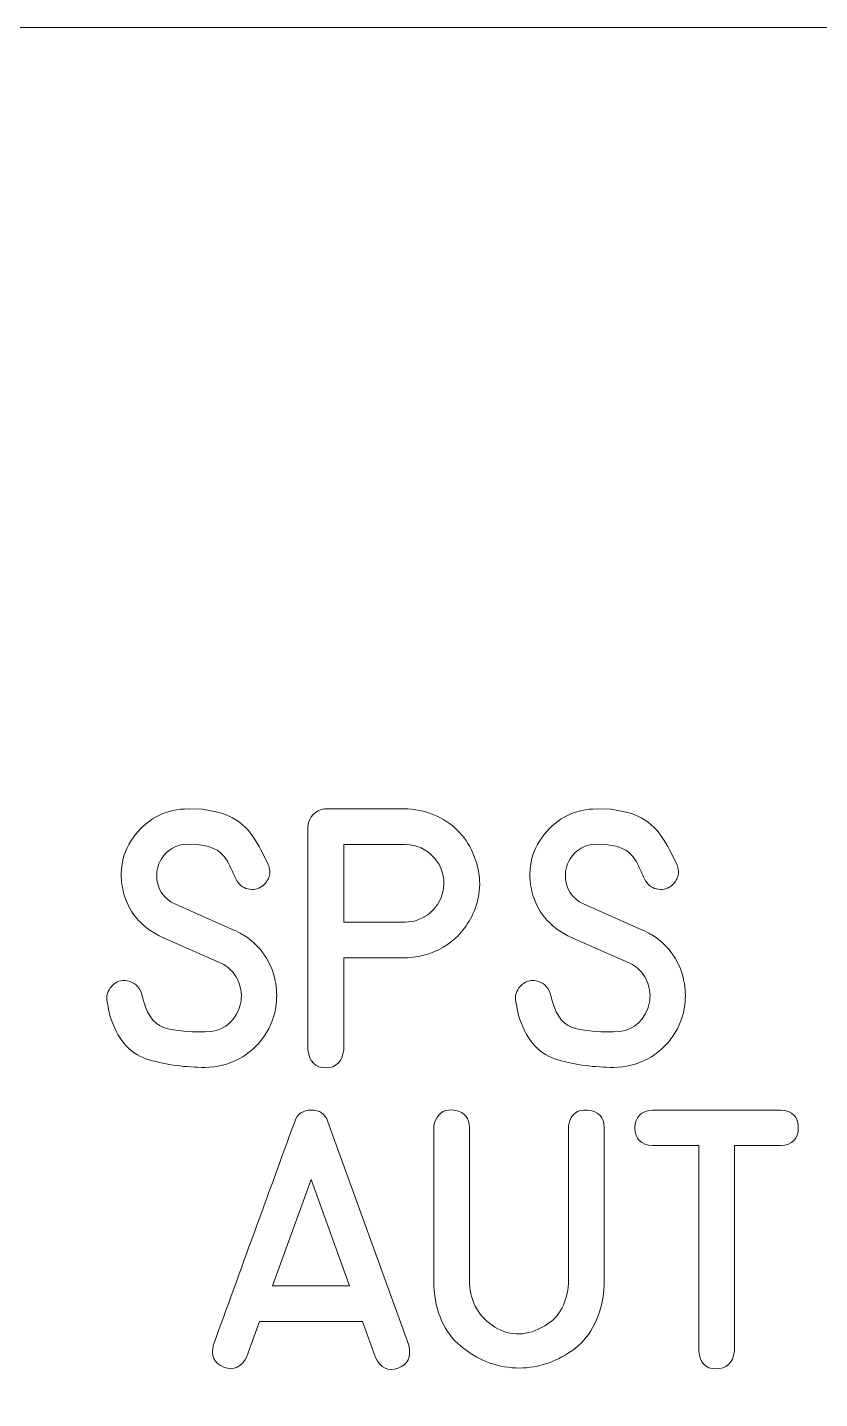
# Model space of a CAD drawing. Header units: millimetres. Extents: x -72 to 72, y -123 to 123.
# Drawn here: x -12.74 to -3.01, y 106.21 to 123.03 of the extents above; entities that cross this region are included whole.
import ezdxf

# ---------------------------------------------------------------- set-up
doc = ezdxf.new("R2010")
doc.units = ezdxf.units.MM
doc.header["$MEASUREMENT"] = 0
doc.layers.add('Layer 1', color=7, linetype='Continuous')

msp = doc.modelspace()

# ---------------------------------------------------------------- linework, layer by layer
at = {"layer": 'Layer 1', "lineweight": 9}
msp.add_open_spline([(70.725, 123.025), (70.725, 123.025), (-70.725, 123.025), (-70.725, 123.025), (-70.725, 123.025), (-71.1231, 123.0247), (-71.5047, 122.8663), (-71.786, 122.5847), (-71.786, 122.5847), (-72.0673, 122.303), (-72.2252, 121.923), (-72.225, 121.525), (-72.225, 121.525), (-72.225, 121.525), (-72.225, 117.0375), (-72.225, 117.0375), (-72.225, 117.0375), (-72.2247, 116.6394), (-72.0664, 116.2577), (-71.7847, 115.9764), (-71.7847, 115.9764), (-71.503, 115.6951), (-71.1231, 115.5372), (-70.725, 115.5375), (-70.725, 115.5375), (-70.725, 115.5375), (-68.2625, 115.5375), (-68.2625, 115.5375), (-68.2625, 115.5375), (-66.1189, 115.5375), (-64.1381, 114.3939), (-63.0663, 112.5375), (-63.0663, 112.5375), (-61.9945, 110.6811), (-61.9945, 108.3939), (-63.0663, 106.5375), (-63.0663, 106.5375), (-64.1381, 104.6811), (-66.1189, 103.5375), (-68.2625, 103.5375), (-68.2625, 103.5375), (-68.2625, 103.5375), (-70.725, 103.5375), (-70.725, 103.5375), (-70.725, 103.5375), (-71.1231, 103.5372), (-71.5047, 103.3788), (-71.786, 103.0972), (-71.786, 103.0972), (-72.0673, 102.8155), (-72.2252, 102.4355), (-72.225, 102.0375), (-72.225, 102.0375), (-72.225, 102.0375), (-72.225, 50.3625), (-72.225, 50.3625), (-72.225, 50.3625), (-72.2247, 49.9644), (-72.0664, 49.5827), (-71.7847, 49.3014), (-71.7847, 49.3014), (-71.503, 49.0201), (-71.1231, 48.8622), (-70.725, 48.8625), (-70.725, 48.8625), (-70.725, 48.8625), (-68.2625, 48.8625), (-68.2625, 48.8625), (-68.2625, 48.8625), (-66.1189, 48.8625), (-64.1381, 47.7189), (-63.0663, 45.8625), (-63.0663, 45.8625), (-61.9945, 44.0061), (-61.9945, 41.7189), (-63.0663, 39.8625), (-63.0663, 39.8625), (-64.1381, 38.0061), (-66.1189, 36.8625), (-68.2625, 36.8625), (-68.2625, 36.8625), (-68.2625, 36.8625), (-70.725, 36.8625), (-70.725, 36.8625), (-70.725, 36.8625), (-71.1231, 36.8622), (-71.5047, 36.7038), (-71.786, 36.4222), (-71.786, 36.4222), (-72.0673, 36.1405), (-72.2252, 35.7605), (-72.225, 35.3625), (-72.225, 35.3625), (-72.225, 35.3625), (-72.225, -35.3625), (-72.225, -35.3625), (-72.225, -35.3625), (-72.2247, -35.7606), (-72.0664, -36.1423), (-71.7847, -36.4236), (-71.7847, -36.4236), (-71.503, -36.7049), (-71.1231, -36.8628), (-70.725, -36.8625), (-70.725, -36.8625), (-70.725, -36.8625), (-68.2625, -36.8625), (-68.2625, -36.8625), (-68.2625, -36.8625), (-66.1189, -36.8625), (-64.1381, -38.0061), (-63.0663, -39.8625), (-63.0663, -39.8625), (-61.9945, -41.7189), (-61.9945, -44.0061), (-63.0663, -45.8625), (-63.0663, -45.8625), (-64.1381, -47.7189), (-66.1189, -48.8625), (-68.2625, -48.8625), (-68.2625, -48.8625), (-68.2625, -48.8625), (-70.725, -48.8625), (-70.725, -48.8625), (-70.725, -48.8625), (-71.1231, -48.8628), (-71.5047, -49.0212), (-71.786, -49.3028), (-71.786, -49.3028), (-72.0673, -49.5845), (-72.2252, -49.9645), (-72.225, -50.3625), (-72.225, -50.3625), (-72.225, -50.3625), (-72.225, -102.0375), (-72.225, -102.0375), (-72.225, -102.0375), (-72.2247, -102.4356), (-72.0664, -102.8173), (-71.7847, -103.0986), (-71.7847, -103.0986), (-71.503, -103.3799), (-71.1231, -103.5378), (-70.725, -103.5375), (-70.725, -103.5375), (-70.725, -103.5375), (-68.2625, -103.5375), (-68.2625, -103.5375), (-68.2625, -103.5375), (-66.1189, -103.5375), (-64.1381, -104.6811), (-63.0663, -106.5375), (-63.0663, -106.5375), (-61.9945, -108.3939), (-61.9945, -110.6811), (-63.0663, -112.5375), (-63.0663, -112.5375), (-64.1381, -114.3939), (-66.1189, -115.5375), (-68.2625, -115.5375), (-68.2625, -115.5375), (-68.2625, -115.5375), (-70.725, -115.5375), (-70.725, -115.5375), (-70.725, -115.5375), (-71.1231, -115.5378), (-71.5047, -115.6962), (-71.786, -115.9778), (-71.786, -115.9778), (-72.0673, -116.2595), (-72.2252, -116.6395), (-72.225, -117.0375), (-72.225, -117.0375), (-72.225, -117.0375), (-72.225, -121.525), (-72.225, -121.525), (-72.225, -121.525), (-72.2247, -121.9231), (-72.0664, -122.3048), (-71.7847, -122.5861), (-71.7847, -122.5861), (-71.503, -122.8674), (-71.1231, -123.0253), (-70.725, -123.025), (-70.725, -123.025), (-70.725, -123.025), (70.725, -123.025), (70.725, -123.025), (70.725, -123.025), (71.1231, -123.0248), (71.5048, -122.8664), (71.7861, -122.5847), (71.7861, -122.5847), (72.0674, -122.3031), (72.2253, -121.9231), (72.225, -121.525), (72.225, -121.525), (72.225, -121.525), (72.225, -117.0375), (72.225, -117.0375), (72.225, -117.0375), (72.2248, -116.6395), (72.0664, -116.2578), (71.7847, -115.9765), (71.7847, -115.9765), (71.5031, -115.6952), (71.1231, -115.5373), (70.725, -115.5375), (70.725, -115.5375), (70.725, -115.5375), (68.2625, -115.5375), (68.2625, -115.5375), (68.2625, -115.5375), (66.1189, -115.5375), (64.1382, -114.3939), (63.0664, -112.5375), (63.0664, -112.5375), (61.9946, -110.6811), (61.9946, -108.3939), (63.0664, -106.5375), (63.0664, -106.5375), (64.1382, -104.6811), (66.1189, -103.5375), (68.2625, -103.5375), (68.2625, -103.5375), (68.2625, -103.5375), (70.725, -103.5375), (70.725, -103.5375), (70.725, -103.5375), (71.1231, -103.5373), (71.5048, -103.3789), (71.7861, -103.0972), (71.7861, -103.0972), (72.0674, -102.8156), (72.2253, -102.4356), (72.225, -102.0375), (72.225, -102.0375), (72.225, -102.0375), (72.225, -50.3625), (72.225, -50.3625), (72.225, -50.3625), (72.2248, -49.9645), (72.0664, -49.5828), (71.7847, -49.3015), (71.7847, -49.3015), (71.5031, -49.0202), (71.1231, -48.8623), (70.725, -48.8625), (70.725, -48.8625), (70.725, -48.8625), (68.2625, -48.8625), (68.2625, -48.8625), (68.2625, -48.8625), (66.1189, -48.8625), (64.1382, -47.7189), (63.0664, -45.8625), (63.0664, -45.8625), (61.9946, -44.0061), (61.9946, -41.7189), (63.0664, -39.8625), (63.0664, -39.8625), (64.1382, -38.0061), (66.1189, -36.8625), (68.2625, -36.8625), (68.2625, -36.8625), (68.2625, -36.8625), (70.725, -36.8625), (70.725, -36.8625), (70.725, -36.8625), (71.1231, -36.8623), (71.5048, -36.7039), (71.7861, -36.4222), (71.7861, -36.4222), (72.0674, -36.1406), (72.2253, -35.7606), (72.225, -35.3625), (72.225, -35.3625), (72.225, -35.3625), (72.225, 35.3625), (72.225, 35.3625), (72.225, 35.3625), (72.2248, 35.7605), (72.0664, 36.1422), (71.7847, 36.4235), (71.7847, 36.4235), (71.5031, 36.7048), (71.1231, 36.8627), (70.725, 36.8625), (70.725, 36.8625), (70.725, 36.8625), (68.2625, 36.8625), (68.2625, 36.8625), (68.2625, 36.8625), (66.1189, 36.8625), (64.1382, 38.0061), (63.0664, 39.8625), (63.0664, 39.8625), (61.9946, 41.7189), (61.9946, 44.0061), (63.0664, 45.8625), (63.0664, 45.8625), (64.1382, 47.7189), (66.1189, 48.8625), (68.2625, 48.8625), (68.2625, 48.8625), (68.2625, 48.8625), (70.725, 48.8625), (70.725, 48.8625), (70.725, 48.8625), (71.1231, 48.8627), (71.5048, 49.0211), (71.7861, 49.3028), (71.7861, 49.3028), (72.0674, 49.5844), (72.2253, 49.9644), (72.225, 50.3625), (72.225, 50.3625), (72.225, 50.3625), (72.225, 102.0375), (72.225, 102.0375), (72.225, 102.0375), (72.2248, 102.4355), (72.0664, 102.8172), (71.7847, 103.0985), (71.7847, 103.0985), (71.5031, 103.3798), (71.1231, 103.5377), (70.725, 103.5375), (70.725, 103.5375), (70.725, 103.5375), (68.2625, 103.5375), (68.2625, 103.5375), (68.2625, 103.5375), (66.1189, 103.5375), (64.1382, 104.6811), (63.0664, 106.5375), (63.0664, 106.5375), (61.9946, 108.3939), (61.9946, 110.6811), (63.0664, 112.5375), (63.0664, 112.5375), (64.1382, 114.3939), (66.1189, 115.5375), (68.2625, 115.5375), (68.2625, 115.5375), (68.2625, 115.5375), (70.725, 115.5375), (70.725, 115.5375), (70.725, 115.5375), (71.1231, 115.5377), (71.5048, 115.6961), (71.7861, 115.9778), (71.7861, 115.9778), (72.0674, 116.2594), (72.2253, 116.6394), (72.225, 117.0375), (72.225, 117.0375), (72.225, 117.0375), (72.225, 121.525), (72.225, 121.525), (72.225, 121.525), (72.2248, 121.923), (72.0664, 122.3047), (71.7847, 122.586), (71.7847, 122.586), (71.5031, 122.8673), (71.1231, 123.0252), (70.725, 123.025)], degree=3, knots=[0, 0, 0, 0, 0.0107527, 0.0107527, 0.0107527, 0.0107527, 0.0215054, 0.0215054, 0.0215054, 0.0215054, 0.0322581, 0.0322581, 0.0322581, 0.0322581, 0.0430108, 0.0430108, 0.0430108, 0.0430108, 0.0537634, 0.0537634, 0.0537634, 0.0537634, 0.0645161, 0.0645161, 0.0645161, 0.0645161, 0.0752688, 0.0752688, 0.0752688, 0.0752688, 0.0860215, 0.0860215, 0.0860215, 0.0860215, 0.0967742, 0.0967742, 0.0967742, 0.0967742, 0.1075269, 0.1075269, 0.1075269, 0.1075269, 0.1182796, 0.1182796, 0.1182796, 0.1182796, 0.1290323, 0.1290323, 0.1290323, 0.1290323, 0.1397849, 0.1397849, 0.1397849, 0.1397849, 0.1505376, 0.1505376, 0.1505376, 0.1505376, 0.1612903, 0.1612903, 0.1612903, 0.1612903, 0.172043, 0.172043, 0.172043, 0.172043, 0.1827957, 0.1827957, 0.1827957, 0.1827957, 0.1935484, 0.1935484, 0.1935484, 0.1935484, 0.2043011, 0.2043011, 0.2043011, 0.2043011, 0.2150538, 0.2150538, 0.2150538, 0.2150538, 0.2258065, 0.2258065, 0.2258065, 0.2258065, 0.2365591, 0.2365591, 0.2365591, 0.2365591, 0.2473118, 0.2473118, 0.2473118, 0.2473118, 0.2580645, 0.2580645, 0.2580645, 0.2580645, 0.2688172, 0.2688172, 0.2688172, 0.2688172, 0.2795699, 0.2795699, 0.2795699, 0.2795699, 0.2903226, 0.2903226, 0.2903226, 0.2903226, 0.3010753, 0.3010753, 0.3010753, 0.3010753, 0.311828, 0.311828, 0.311828, 0.311828, 0.3225806, 0.3225806, 0.3225806, 0.3225806, 0.3333333, 0.3333333, 0.3333333, 0.3333333, 0.344086, 0.344086, 0.344086, 0.344086, 0.3548387, 0.3548387, 0.3548387, 0.3548387, 0.3655914, 0.3655914, 0.3655914, 0.3655914, 0.3763441, 0.3763441, 0.3763441, 0.3763441, 0.3870968, 0.3870968, 0.3870968, 0.3870968, 0.3978495, 0.3978495, 0.3978495, 0.3978495, 0.4086022, 0.4086022, 0.4086022, 0.4086022, 0.4193548, 0.4193548, 0.4193548, 0.4193548, 0.4301075, 0.4301075, 0.4301075, 0.4301075, 0.4408602, 0.4408602, 0.4408602, 0.4408602, 0.4516129, 0.4516129, 0.4516129, 0.4516129, 0.4623656, 0.4623656, 0.4623656, 0.4623656, 0.4731183, 0.4731183, 0.4731183, 0.4731183, 0.483871, 0.483871, 0.483871, 0.483871, 0.4946237, 0.4946237, 0.4946237, 0.4946237, 0.5053763, 0.5053763, 0.5053763, 0.5053763, 0.516129, 0.516129, 0.516129, 0.516129, 0.5268817, 0.5268817, 0.5268817, 0.5268817, 0.5376344, 0.5376344, 0.5376344, 0.5376344, 0.5483871, 0.5483871, 0.5483871, 0.5483871, 0.5591398, 0.5591398, 0.5591398, 0.5591398, 0.5698925, 0.5698925, 0.5698925, 0.5698925, 0.5806452, 0.5806452, 0.5806452, 0.5806452, 0.5913978, 0.5913978, 0.5913978, 0.5913978, 0.6021505, 0.6021505, 0.6021505, 0.6021505, 0.6129032, 0.6129032, 0.6129032, 0.6129032, 0.6236559, 0.6236559, 0.6236559, 0.6236559, 0.6344086, 0.6344086, 0.6344086, 0.6344086, 0.6451613, 0.6451613, 0.6451613, 0.6451613, 0.655914, 0.655914, 0.655914, 0.655914, 0.6666667, 0.6666667, 0.6666667, 0.6666667, 0.6774194, 0.6774194, 0.6774194, 0.6774194, 0.688172, 0.688172, 0.688172, 0.688172, 0.6989247, 0.6989247, 0.6989247, 0.6989247, 0.7096774, 0.7096774, 0.7096774, 0.7096774, 0.7204301, 0.7204301, 0.7204301, 0.7204301, 0.7311828, 0.7311828, 0.7311828, 0.7311828, 0.7419355, 0.7419355, 0.7419355, 0.7419355, 0.7526882, 0.7526882, 0.7526882, 0.7526882, 0.7634409, 0.7634409, 0.7634409, 0.7634409, 0.7741935, 0.7741935, 0.7741935, 0.7741935, 0.7849462, 0.7849462, 0.7849462, 0.7849462, 0.7956989, 0.7956989, 0.7956989, 0.7956989, 0.8064516, 0.8064516, 0.8064516, 0.8064516, 0.8172043, 0.8172043, 0.8172043, 0.8172043, 0.827957, 0.827957, 0.827957, 0.827957, 0.8387097, 0.8387097, 0.8387097, 0.8387097, 0.8494624, 0.8494624, 0.8494624, 0.8494624, 0.8602151, 0.8602151, 0.8602151, 0.8602151, 0.8709677, 0.8709677, 0.8709677, 0.8709677, 0.8817204, 0.8817204, 0.8817204, 0.8817204, 0.8924731, 0.8924731, 0.8924731, 0.8924731, 0.9032258, 0.9032258, 0.9032258, 0.9032258, 0.9139785, 0.9139785, 0.9139785, 0.9139785, 0.9247312, 0.9247312, 0.9247312, 0.9247312, 0.9354839, 0.9354839, 0.9354839, 0.9354839, 0.9462366, 0.9462366, 0.9462366, 0.9462366, 0.9569892, 0.9569892, 0.9569892, 0.9569892, 0.9677419, 0.9677419, 0.9677419, 0.9677419, 0.9784946, 0.9784946, 0.9784946, 0.9784946, 1, 1, 1, 1], dxfattribs=at)
at = {"layer": 'Layer 1', "color": 240, "lineweight": 9}
for points, knots in [([(-10.2018, 111.9545), (-10.2018, 111.9545), (-10.177, 111.9439), (-10.177, 111.9439), (-10.177, 111.9439), (-10.177, 111.9439), (-10.1489, 111.9302), (-10.1489, 111.9302), (-10.1489, 111.9302), (-10.1489, 111.9302), (-10.1241, 111.9159), (-10.1241, 111.9159), (-10.1241, 111.9159), (-10.1172, 111.9106), (-10.1087, 111.9058), (-10.1002, 111.9011), (-10.1002, 111.9011), (-10.0912, 111.8969), (-10.0828, 111.8916), (-10.0743, 111.8868), (-10.0743, 111.8868), (-9.8701, 111.7524), (-9.7431, 111.5661), (-9.6949, 111.3285), (-9.6949, 111.3285), (-9.6764, 111.2354), (-9.6721, 111.1396), (-9.6822, 111.0417), (-9.6822, 111.0417), (-9.6991, 110.901), (-9.7483, 110.7713), (-9.8304, 110.6517), (-9.8304, 110.6517), (-9.9124, 110.5321), (-10.0156, 110.4401), (-10.1394, 110.375), (-10.1394, 110.375), (-10.2728, 110.3046), (-10.4109, 110.2697), (-10.5537, 110.2697), (-10.5537, 110.2697), (-10.7935, 110.2697), (-11.0221, 110.3004), (-11.2406, 110.3617), (-11.2406, 110.3617), (-11.4586, 110.4231), (-11.6142, 110.5877), (-11.7068, 110.8555), (-11.7068, 110.8555), (-11.7195, 110.8898), (-11.7285, 110.9248), (-11.7348, 110.9608), (-11.7348, 110.9608), (-11.7412, 110.9973), (-11.7486, 111.0333), (-11.7565, 111.0698), (-11.7565, 111.0698), (-11.7719, 111.1438), (-11.7539, 111.2095), (-11.7015, 111.2666), (-11.7015, 111.2666), (-11.6496, 111.3232), (-11.5846, 111.3449), (-11.5073, 111.3317), (-11.5073, 111.3317), (-11.4253, 111.3148), (-11.3687, 111.2645), (-11.3364, 111.1798), (-11.3364, 111.1798), (-11.3364, 111.1798), (-11.3316, 111.1655), (-11.3316, 111.1655), (-11.3316, 111.1655), (-11.2824, 110.9412), (-11.1956, 110.8073), (-11.0723, 110.7639), (-11.0723, 110.7639), (-10.9485, 110.7205), (-10.777, 110.7009), (-10.5569, 110.7052), (-10.5569, 110.7052), (-10.3542, 110.7052), (-10.2151, 110.8004), (-10.1394, 110.9904), (-10.1394, 110.9904), (-10.1066, 111.0751), (-10.1013, 111.1634), (-10.1241, 111.255), (-10.1241, 111.255), (-10.1468, 111.346), (-10.1918, 111.4227), (-10.259, 111.4836), (-10.259, 111.4836), (-10.2892, 111.5095), (-10.3283, 111.5333), (-10.377, 111.5561), (-10.377, 111.5561), (-10.377, 111.5561), (-11.0945, 111.8709), (-11.0945, 111.8709), (-11.0945, 111.8709), (-11.0945, 111.8709), (-11.1178, 111.8836), (-11.1178, 111.8836), (-11.1178, 111.8836), (-11.3528, 112.0074), (-11.4983, 112.1837), (-11.5549, 112.4123), (-11.5549, 112.4123), (-11.6242, 112.6768), (-11.5761, 112.9139), (-11.4099, 113.1245), (-11.4099, 113.1245), (-11.2443, 113.3346), (-11.0263, 113.4399), (-10.7569, 113.4399), (-10.7569, 113.4399), (-10.7569, 113.4399), (-10.586, 113.4351), (-10.586, 113.4351), (-10.586, 113.4351), (-10.5305, 113.4251), (-10.4765, 113.415), (-10.4252, 113.405), (-10.4252, 113.405), (-10.3733, 113.3955), (-10.3209, 113.3785), (-10.2685, 113.3547), (-10.2685, 113.3547), (-10.1383, 113.2939), (-10.0383, 113.2097), (-9.969, 113.1034), (-9.969, 113.1034), (-9.8997, 112.997), (-9.8372, 112.8816), (-9.7817, 112.7578), (-9.7817, 112.7578), (-9.7764, 112.7462), (-9.7716, 112.7329), (-9.7674, 112.7176), (-9.7674, 112.7176), (-9.7563, 112.6668), (-9.7616, 112.6208), (-9.7833, 112.5795), (-9.7833, 112.5795), (-9.7954, 112.5535), (-9.8087, 112.534), (-9.8219, 112.5207), (-9.8219, 112.5207), (-9.8351, 112.507), (-9.8462, 112.498), (-9.8542, 112.4927), (-9.8542, 112.4927), (-9.9082, 112.4546), (-9.9669, 112.443), (-10.0309, 112.4588), (-10.0309, 112.4588), (-10.0955, 112.4731), (-10.1442, 112.5144), (-10.1786, 112.5827), (-10.1786, 112.5827), (-10.2055, 112.6424), (-10.2341, 112.7038), (-10.2643, 112.7663), (-10.2643, 112.7663), (-10.295, 112.8287), (-10.3378, 112.8806), (-10.3923, 112.9224), (-10.3923, 112.9224), (-10.4151, 112.9388), (-10.4373, 112.951), (-10.4585, 112.9584), (-10.4585, 112.9584), (-10.4797, 112.9663), (-10.5029, 112.9748), (-10.5289, 112.9843), (-10.5289, 112.9843), (-10.5289, 112.9843), (-10.6294, 113.0012), (-10.6294, 113.0012), (-10.6294, 113.0012), (-10.6294, 113.0012), (-10.7723, 113.006), (-10.7723, 113.006), (-10.7723, 113.006), (-10.9109, 113.0039), (-11.0168, 112.9441), (-11.0898, 112.8261), (-11.0898, 112.8261), (-11.1395, 112.7504), (-11.158, 112.6663), (-11.1459, 112.5731), (-11.1459, 112.5731), (-11.1316, 112.4588), (-11.0776, 112.3699), (-10.9845, 112.3064), (-10.9845, 112.3064), (-10.9802, 112.3038), (-10.976, 112.3001), (-10.9707, 112.2964), (-10.9707, 112.2964), (-10.9654, 112.2932), (-10.9596, 112.2895), (-10.9538, 112.2863), (-10.9538, 112.2863), (-10.9538, 112.2863), (-10.9363, 112.2789), (-10.9363, 112.2789), (-10.9363, 112.2789), (-10.9363, 112.2789), (-10.9178, 112.271), (-10.9178, 112.271), (-10.9178, 112.271), (-10.9178, 112.271), (-10.2018, 111.9545), (-10.2018, 111.9545)], [0, 0, 0, 0, 0.0181818, 0.0181818, 0.0181818, 0.0181818, 0.0363636, 0.0363636, 0.0363636, 0.0363636, 0.0545455, 0.0545455, 0.0545455, 0.0545455, 0.0727273, 0.0727273, 0.0727273, 0.0727273, 0.0909091, 0.0909091, 0.0909091, 0.0909091, 0.1090909, 0.1090909, 0.1090909, 0.1090909, 0.1272727, 0.1272727, 0.1272727, 0.1272727, 0.1454545, 0.1454545, 0.1454545, 0.1454545, 0.1636364, 0.1636364, 0.1636364, 0.1636364, 0.1818182, 0.1818182, 0.1818182, 0.1818182, 0.2, 0.2, 0.2, 0.2, 0.2181818, 0.2181818, 0.2181818, 0.2181818, 0.2363636, 0.2363636, 0.2363636, 0.2363636, 0.2545455, 0.2545455, 0.2545455, 0.2545455, 0.2727273, 0.2727273, 0.2727273, 0.2727273, 0.2909091, 0.2909091, 0.2909091, 0.2909091, 0.3090909, 0.3090909, 0.3090909, 0.3090909, 0.3272727, 0.3272727, 0.3272727, 0.3272727, 0.3454545, 0.3454545, 0.3454545, 0.3454545, 0.3636364, 0.3636364, 0.3636364, 0.3636364, 0.3818182, 0.3818182, 0.3818182, 0.3818182, 0.4, 0.4, 0.4, 0.4, 0.4181818, 0.4181818, 0.4181818, 0.4181818, 0.4363636, 0.4363636, 0.4363636, 0.4363636, 0.4545455, 0.4545455, 0.4545455, 0.4545455, 0.4727273, 0.4727273, 0.4727273, 0.4727273, 0.4909091, 0.4909091, 0.4909091, 0.4909091, 0.5090909, 0.5090909, 0.5090909, 0.5090909, 0.5272727, 0.5272727, 0.5272727, 0.5272727, 0.5454545, 0.5454545, 0.5454545, 0.5454545, 0.5636364, 0.5636364, 0.5636364, 0.5636364, 0.5818182, 0.5818182, 0.5818182, 0.5818182, 0.6, 0.6, 0.6, 0.6, 0.6181818, 0.6181818, 0.6181818, 0.6181818, 0.6363636, 0.6363636, 0.6363636, 0.6363636, 0.6545455, 0.6545455, 0.6545455, 0.6545455, 0.6727273, 0.6727273, 0.6727273, 0.6727273, 0.6909091, 0.6909091, 0.6909091, 0.6909091, 0.7090909, 0.7090909, 0.7090909, 0.7090909, 0.7272727, 0.7272727, 0.7272727, 0.7272727, 0.7454545, 0.7454545, 0.7454545, 0.7454545, 0.7636364, 0.7636364, 0.7636364, 0.7636364, 0.7818182, 0.7818182, 0.7818182, 0.7818182, 0.8, 0.8, 0.8, 0.8, 0.8181818, 0.8181818, 0.8181818, 0.8181818, 0.8363636, 0.8363636, 0.8363636, 0.8363636, 0.8545455, 0.8545455, 0.8545455, 0.8545455, 0.8727273, 0.8727273, 0.8727273, 0.8727273, 0.8909091, 0.8909091, 0.8909091, 0.8909091, 0.9090909, 0.9090909, 0.9090909, 0.9090909, 0.9272727, 0.9272727, 0.9272727, 0.9272727, 0.9454545, 0.9454545, 0.9454545, 0.9454545, 0.9636364, 0.9636364, 0.9636364, 0.9636364, 1, 1, 1, 1]), ([(-8.1011, 113.4399), (-8.1011, 113.4399), (-8.0715, 113.4399), (-8.0715, 113.4399), (-8.0715, 113.4399), (-7.9392, 113.4304), (-7.8175, 113.4007), (-7.7058, 113.3499), (-7.7058, 113.3499), (-7.492, 113.2499), (-7.3407, 113.0848), (-7.2518, 112.8552), (-7.2518, 112.8552), (-7.1629, 112.626), (-7.1639, 112.4022), (-7.2544, 112.1842), (-7.2544, 112.1842), (-7.328, 112.0117), (-7.4365, 111.8762), (-7.5804, 111.7788), (-7.5804, 111.7788), (-7.7238, 111.681), (-7.8878, 111.6264), (-8.0715, 111.6153), (-8.0715, 111.6153), (-8.0715, 111.6153), (-8.1011, 111.6137), (-8.1011, 111.6137), (-8.1011, 111.6137), (-8.1011, 111.6137), (-8.8546, 111.6137), (-8.8546, 111.6137), (-8.8546, 111.6137), (-8.8546, 111.6137), (-8.8546, 110.4834), (-8.8546, 110.4834), (-8.8546, 110.4834), (-8.8731, 110.3379), (-8.9467, 110.2649), (-9.0748, 110.2649), (-9.0748, 110.2649), (-9.2028, 110.2649), (-9.2758, 110.3379), (-9.2933, 110.4834), (-9.2933, 110.4834), (-9.2933, 110.4834), (-9.2933, 113.2229), (-9.2933, 113.2229), (-9.2933, 113.2229), (-9.278, 113.351), (-9.2097, 113.4235), (-9.0885, 113.4399), (-9.0885, 113.4399), (-9.0885, 113.4399), (-9.0748, 113.4399), (-9.0748, 113.4399), (-9.0748, 113.4399), (-9.0748, 113.4399), (-8.1011, 113.4399), (-8.1011, 113.4399)], [0, 0, 0, 0, 0.0625, 0.0625, 0.0625, 0.0625, 0.125, 0.125, 0.125, 0.125, 0.1875, 0.1875, 0.1875, 0.1875, 0.25, 0.25, 0.25, 0.25, 0.3125, 0.3125, 0.3125, 0.3125, 0.375, 0.375, 0.375, 0.375, 0.4375, 0.4375, 0.4375, 0.4375, 0.5, 0.5, 0.5, 0.5, 0.5625, 0.5625, 0.5625, 0.5625, 0.625, 0.625, 0.625, 0.625, 0.6875, 0.6875, 0.6875, 0.6875, 0.75, 0.75, 0.75, 0.75, 0.8125, 0.8125, 0.8125, 0.8125, 0.875, 0.875, 0.875, 0.875, 1, 1, 1, 1]), ([(-5.1869, 111.9545), (-5.1869, 111.9545), (-5.1621, 111.9439), (-5.1621, 111.9439), (-5.1621, 111.9439), (-5.1621, 111.9439), (-5.134, 111.9302), (-5.134, 111.9302), (-5.134, 111.9302), (-5.134, 111.9302), (-5.1092, 111.9159), (-5.1092, 111.9159), (-5.1092, 111.9159), (-5.1023, 111.9106), (-5.0938, 111.9058), (-5.0853, 111.9011), (-5.0853, 111.9011), (-5.0763, 111.8969), (-5.0679, 111.8916), (-5.0594, 111.8868), (-5.0594, 111.8868), (-4.8552, 111.7524), (-4.7282, 111.5661), (-4.68, 111.3285), (-4.68, 111.3285), (-4.6615, 111.2354), (-4.6572, 111.1396), (-4.6673, 111.0417), (-4.6673, 111.0417), (-4.6842, 110.901), (-4.7334, 110.7713), (-4.8155, 110.6517), (-4.8155, 110.6517), (-4.8975, 110.5321), (-5.0007, 110.4401), (-5.1245, 110.375), (-5.1245, 110.375), (-5.2579, 110.3046), (-5.396, 110.2697), (-5.5388, 110.2697), (-5.5388, 110.2697), (-5.7786, 110.2697), (-6.0072, 110.3004), (-6.2257, 110.3617), (-6.2257, 110.3617), (-6.4437, 110.4231), (-6.5993, 110.5877), (-6.6919, 110.8555), (-6.6919, 110.8555), (-6.7046, 110.8898), (-6.7136, 110.9248), (-6.7199, 110.9608), (-6.7199, 110.9608), (-6.7263, 110.9973), (-6.7337, 111.0333), (-6.7416, 111.0698), (-6.7416, 111.0698), (-6.757, 111.1438), (-6.739, 111.2095), (-6.6866, 111.2666), (-6.6866, 111.2666), (-6.6347, 111.3232), (-6.5697, 111.3449), (-6.4924, 111.3317), (-6.4924, 111.3317), (-6.4104, 111.3148), (-6.3538, 111.2645), (-6.3215, 111.1798), (-6.3215, 111.1798), (-6.3215, 111.1798), (-6.3167, 111.1655), (-6.3167, 111.1655), (-6.3167, 111.1655), (-6.2675, 110.9412), (-6.1807, 110.8073), (-6.0574, 110.7639), (-6.0574, 110.7639), (-5.9336, 110.7205), (-5.7621, 110.7009), (-5.542, 110.7052), (-5.542, 110.7052), (-5.3393, 110.7052), (-5.2002, 110.8004), (-5.1245, 110.9904), (-5.1245, 110.9904), (-5.0917, 111.0751), (-5.0864, 111.1634), (-5.1092, 111.255), (-5.1092, 111.255), (-5.1319, 111.346), (-5.1769, 111.4227), (-5.2441, 111.4836), (-5.2441, 111.4836), (-5.2743, 111.5095), (-5.3134, 111.5333), (-5.3621, 111.5561), (-5.3621, 111.5561), (-5.3621, 111.5561), (-6.0796, 111.8709), (-6.0796, 111.8709), (-6.0796, 111.8709), (-6.0796, 111.8709), (-6.1029, 111.8836), (-6.1029, 111.8836), (-6.1029, 111.8836), (-6.3379, 112.0074), (-6.4834, 112.1837), (-6.54, 112.4123), (-6.54, 112.4123), (-6.6093, 112.6768), (-6.5612, 112.9139), (-6.395, 113.1245), (-6.395, 113.1245), (-6.2294, 113.3346), (-6.0114, 113.4399), (-5.742, 113.4399), (-5.742, 113.4399), (-5.742, 113.4399), (-5.5711, 113.4351), (-5.5711, 113.4351), (-5.5711, 113.4351), (-5.5156, 113.4251), (-5.4616, 113.415), (-5.4103, 113.405), (-5.4103, 113.405), (-5.3584, 113.3955), (-5.306, 113.3785), (-5.2536, 113.3547), (-5.2536, 113.3547), (-5.1234, 113.2939), (-5.0234, 113.2097), (-4.9541, 113.1034), (-4.9541, 113.1034), (-4.8848, 112.997), (-4.8223, 112.8816), (-4.7668, 112.7578), (-4.7668, 112.7578), (-4.7615, 112.7462), (-4.7567, 112.7329), (-4.7525, 112.7176), (-4.7525, 112.7176), (-4.7414, 112.6668), (-4.7467, 112.6208), (-4.7684, 112.5795), (-4.7684, 112.5795), (-4.7805, 112.5535), (-4.7938, 112.534), (-4.807, 112.5207), (-4.807, 112.5207), (-4.8202, 112.507), (-4.8313, 112.498), (-4.8393, 112.4927), (-4.8393, 112.4927), (-4.8933, 112.4546), (-4.952, 112.443), (-5.016, 112.4588), (-5.016, 112.4588), (-5.0806, 112.4731), (-5.1293, 112.5144), (-5.1637, 112.5827), (-5.1637, 112.5827), (-5.1906, 112.6424), (-5.2192, 112.7038), (-5.2494, 112.7663), (-5.2494, 112.7663), (-5.2801, 112.8287), (-5.3229, 112.8806), (-5.3774, 112.9224), (-5.3774, 112.9224), (-5.4002, 112.9388), (-5.4224, 112.951), (-5.4436, 112.9584), (-5.4436, 112.9584), (-5.4648, 112.9663), (-5.488, 112.9748), (-5.514, 112.9843), (-5.514, 112.9843), (-5.514, 112.9843), (-5.6145, 113.0012), (-5.6145, 113.0012), (-5.6145, 113.0012), (-5.6145, 113.0012), (-5.7574, 113.006), (-5.7574, 113.006), (-5.7574, 113.006), (-5.896, 113.0039), (-6.0019, 112.9441), (-6.0749, 112.8261), (-6.0749, 112.8261), (-6.1246, 112.7504), (-6.1431, 112.6663), (-6.131, 112.5731), (-6.131, 112.5731), (-6.1167, 112.4588), (-6.0627, 112.3699), (-5.9696, 112.3064), (-5.9696, 112.3064), (-5.9653, 112.3038), (-5.9611, 112.3001), (-5.9558, 112.2964), (-5.9558, 112.2964), (-5.9505, 112.2932), (-5.9447, 112.2895), (-5.9389, 112.2863), (-5.9389, 112.2863), (-5.9389, 112.2863), (-5.9214, 112.2789), (-5.9214, 112.2789), (-5.9214, 112.2789), (-5.9214, 112.2789), (-5.9029, 112.271), (-5.9029, 112.271), (-5.9029, 112.271), (-5.9029, 112.271), (-5.1869, 111.9545), (-5.1869, 111.9545)], [0, 0, 0, 0, 0.0181818, 0.0181818, 0.0181818, 0.0181818, 0.0363636, 0.0363636, 0.0363636, 0.0363636, 0.0545455, 0.0545455, 0.0545455, 0.0545455, 0.0727273, 0.0727273, 0.0727273, 0.0727273, 0.0909091, 0.0909091, 0.0909091, 0.0909091, 0.1090909, 0.1090909, 0.1090909, 0.1090909, 0.1272727, 0.1272727, 0.1272727, 0.1272727, 0.1454545, 0.1454545, 0.1454545, 0.1454545, 0.1636364, 0.1636364, 0.1636364, 0.1636364, 0.1818182, 0.1818182, 0.1818182, 0.1818182, 0.2, 0.2, 0.2, 0.2, 0.2181818, 0.2181818, 0.2181818, 0.2181818, 0.2363636, 0.2363636, 0.2363636, 0.2363636, 0.2545455, 0.2545455, 0.2545455, 0.2545455, 0.2727273, 0.2727273, 0.2727273, 0.2727273, 0.2909091, 0.2909091, 0.2909091, 0.2909091, 0.3090909, 0.3090909, 0.3090909, 0.3090909, 0.3272727, 0.3272727, 0.3272727, 0.3272727, 0.3454545, 0.3454545, 0.3454545, 0.3454545, 0.3636364, 0.3636364, 0.3636364, 0.3636364, 0.3818182, 0.3818182, 0.3818182, 0.3818182, 0.4, 0.4, 0.4, 0.4, 0.4181818, 0.4181818, 0.4181818, 0.4181818, 0.4363636, 0.4363636, 0.4363636, 0.4363636, 0.4545455, 0.4545455, 0.4545455, 0.4545455, 0.4727273, 0.4727273, 0.4727273, 0.4727273, 0.4909091, 0.4909091, 0.4909091, 0.4909091, 0.5090909, 0.5090909, 0.5090909, 0.5090909, 0.5272727, 0.5272727, 0.5272727, 0.5272727, 0.5454545, 0.5454545, 0.5454545, 0.5454545, 0.5636364, 0.5636364, 0.5636364, 0.5636364, 0.5818182, 0.5818182, 0.5818182, 0.5818182, 0.6, 0.6, 0.6, 0.6, 0.6181818, 0.6181818, 0.6181818, 0.6181818, 0.6363636, 0.6363636, 0.6363636, 0.6363636, 0.6545455, 0.6545455, 0.6545455, 0.6545455, 0.6727273, 0.6727273, 0.6727273, 0.6727273, 0.6909091, 0.6909091, 0.6909091, 0.6909091, 0.7090909, 0.7090909, 0.7090909, 0.7090909, 0.7272727, 0.7272727, 0.7272727, 0.7272727, 0.7454545, 0.7454545, 0.7454545, 0.7454545, 0.7636364, 0.7636364, 0.7636364, 0.7636364, 0.7818182, 0.7818182, 0.7818182, 0.7818182, 0.8, 0.8, 0.8, 0.8, 0.8181818, 0.8181818, 0.8181818, 0.8181818, 0.8363636, 0.8363636, 0.8363636, 0.8363636, 0.8545455, 0.8545455, 0.8545455, 0.8545455, 0.8727273, 0.8727273, 0.8727273, 0.8727273, 0.8909091, 0.8909091, 0.8909091, 0.8909091, 0.9090909, 0.9090909, 0.9090909, 0.9090909, 0.9272727, 0.9272727, 0.9272727, 0.9272727, 0.9454545, 0.9454545, 0.9454545, 0.9454545, 0.9636364, 0.9636364, 0.9636364, 0.9636364, 1, 1, 1, 1]), ([(-8.1011, 113.0028), (-8.1011, 113.0028), (-8.8546, 113.0028), (-8.8546, 113.0028), (-8.8546, 113.0028), (-8.8546, 113.0028), (-8.8546, 112.0524), (-8.8546, 112.0524), (-8.8546, 112.0524), (-8.8546, 112.0524), (-8.1011, 112.0524), (-8.1011, 112.0524), (-8.1011, 112.0524), (-7.9831, 112.0524), (-7.8794, 112.0916), (-7.7889, 112.1704), (-7.7889, 112.1704), (-7.6984, 112.2487), (-7.6455, 112.3472), (-7.6296, 112.4646), (-7.6296, 112.4646), (-7.6111, 112.6075), (-7.6497, 112.7329), (-7.7444, 112.8409), (-7.7444, 112.8409), (-7.8397, 112.9488), (-7.9587, 113.0028), (-8.1011, 113.0028)], [0, 0, 0, 0, 0.125, 0.125, 0.125, 0.125, 0.25, 0.25, 0.25, 0.25, 0.375, 0.375, 0.375, 0.375, 0.5, 0.5, 0.5, 0.5, 0.625, 0.625, 0.625, 0.625, 0.75, 0.75, 0.75, 0.75, 1, 1, 1, 1]), ([(-10.4511, 106.8709), (-10.286, 107.327), (-10.1204, 107.7826), (-9.9547, 108.2377), (-9.9547, 108.2377), (-9.7886, 108.6928), (-9.6224, 109.1484), (-9.4563, 109.604), (-9.4563, 109.604), (-9.4219, 109.6982), (-9.3541, 109.7458), (-9.2531, 109.7469), (-9.2531, 109.7469), (-9.1515, 109.748), (-9.0832, 109.7003), (-9.0483, 109.604), (-9.0483, 109.604), (-9.0483, 109.604), (-8.0545, 106.8635), (-8.0545, 106.8635), (-8.0545, 106.8635), (-8.0238, 106.7174), (-8.0682, 106.6238), (-8.1878, 106.5814), (-8.1878, 106.5814), (-8.308, 106.5386), (-8.4, 106.5825), (-8.4657, 106.7116), (-8.4657, 106.7116), (-8.4657, 106.7116), (-8.6249, 107.155), (-8.6249, 107.155), (-8.6249, 107.155), (-8.6249, 107.155), (-9.8886, 107.155), (-9.8886, 107.155), (-9.8886, 107.155), (-9.8886, 107.155), (-10.0436, 106.7222), (-10.0436, 106.7222), (-10.0436, 106.7222), (-10.1098, 106.592), (-10.204, 106.5497), (-10.3257, 106.5947), (-10.3257, 106.5947), (-10.4479, 106.6391), (-10.4897, 106.7317), (-10.4511, 106.8709)], [0, 0, 0, 0, 0.0769231, 0.0769231, 0.0769231, 0.0769231, 0.1538462, 0.1538462, 0.1538462, 0.1538462, 0.2307692, 0.2307692, 0.2307692, 0.2307692, 0.3076923, 0.3076923, 0.3076923, 0.3076923, 0.3846154, 0.3846154, 0.3846154, 0.3846154, 0.4615385, 0.4615385, 0.4615385, 0.4615385, 0.5384615, 0.5384615, 0.5384615, 0.5384615, 0.6153846, 0.6153846, 0.6153846, 0.6153846, 0.6923077, 0.6923077, 0.6923077, 0.6923077, 0.7692308, 0.7692308, 0.7692308, 0.7692308, 0.8461538, 0.8461538, 0.8461538, 0.8461538, 1, 1, 1, 1]), ([(-5.6595, 107.6186), (-5.6595, 107.6186), (-5.6595, 107.5874), (-5.6595, 107.5874), (-5.6595, 107.5874), (-5.6627, 107.5355), (-5.6648, 107.5048), (-5.6653, 107.4942), (-5.6653, 107.4942), (-5.7087, 107.1783), (-5.8389, 106.945), (-6.0548, 106.7942), (-6.0548, 106.7942), (-6.2707, 106.6439), (-6.5014, 106.5735), (-6.7459, 106.5835), (-6.7459, 106.5835), (-6.9909, 106.5936), (-7.2153, 106.6825), (-7.4179, 106.8508), (-7.4179, 106.8508), (-7.6211, 107.0196), (-7.7317, 107.2651), (-7.7492, 107.5874), (-7.7492, 107.5874), (-7.7492, 107.5874), (-7.7492, 107.6186), (-7.7492, 107.6186), (-7.7492, 107.6186), (-7.7492, 107.6186), (-7.7492, 109.5299), (-7.7492, 109.5299), (-7.7492, 109.5299), (-7.7492, 109.5606), (-7.7434, 109.5887), (-7.7323, 109.6136), (-7.7323, 109.6136), (-7.6825, 109.722), (-7.6, 109.7649), (-7.4846, 109.7421), (-7.4846, 109.7421), (-7.3698, 109.7194), (-7.3121, 109.6485), (-7.3121, 109.5299), (-7.3121, 109.5299), (-7.3121, 109.5299), (-7.3121, 107.6186), (-7.3121, 107.6186), (-7.3121, 107.6186), (-7.2968, 107.3805), (-7.192, 107.2027), (-6.9983, 107.0852), (-6.9983, 107.0852), (-6.8041, 106.9672), (-6.6004, 106.9725), (-6.3866, 107.1005), (-6.3866, 107.1005), (-6.2903, 107.1572), (-6.2199, 107.2307), (-6.1749, 107.3207), (-6.1749, 107.3207), (-6.1299, 107.4106), (-6.1035, 107.5101), (-6.095, 107.6186), (-6.095, 107.6186), (-6.095, 107.6186), (-6.095, 109.5299), (-6.095, 109.5299), (-6.095, 109.5299), (-6.095, 109.5485), (-6.094, 109.5622), (-6.0918, 109.5717), (-6.0918, 109.5717), (-6.068, 109.6987), (-5.9902, 109.7564), (-5.858, 109.7437), (-5.858, 109.7437), (-5.7257, 109.7316), (-5.6595, 109.6601), (-5.6595, 109.5299), (-5.6595, 109.5299), (-5.6595, 109.5299), (-5.6595, 107.6186), (-5.6595, 107.6186)], [0, 0, 0, 0, 0.0454545, 0.0454545, 0.0454545, 0.0454545, 0.0909091, 0.0909091, 0.0909091, 0.0909091, 0.1363636, 0.1363636, 0.1363636, 0.1363636, 0.1818182, 0.1818182, 0.1818182, 0.1818182, 0.2272727, 0.2272727, 0.2272727, 0.2272727, 0.2727273, 0.2727273, 0.2727273, 0.2727273, 0.3181818, 0.3181818, 0.3181818, 0.3181818, 0.3636364, 0.3636364, 0.3636364, 0.3636364, 0.4090909, 0.4090909, 0.4090909, 0.4090909, 0.4545455, 0.4545455, 0.4545455, 0.4545455, 0.5, 0.5, 0.5, 0.5, 0.5454545, 0.5454545, 0.5454545, 0.5454545, 0.5909091, 0.5909091, 0.5909091, 0.5909091, 0.6363636, 0.6363636, 0.6363636, 0.6363636, 0.6818182, 0.6818182, 0.6818182, 0.6818182, 0.7272727, 0.7272727, 0.7272727, 0.7272727, 0.7727273, 0.7727273, 0.7727273, 0.7727273, 0.8181818, 0.8181818, 0.8181818, 0.8181818, 0.8636364, 0.8636364, 0.8636364, 0.8636364, 0.9090909, 0.9090909, 0.9090909, 0.9090909, 1, 1, 1, 1]), ([(-4.4954, 106.7889), (-4.4954, 106.7889), (-4.4954, 109.3098), (-4.4954, 109.3098), (-4.4954, 109.3098), (-4.4954, 109.3098), (-5.0642, 109.3098), (-5.0642, 109.3098), (-5.0642, 109.3098), (-5.2087, 109.3209), (-5.2812, 109.3939), (-5.2807, 109.5273), (-5.2807, 109.5273), (-5.2801, 109.6612), (-5.2076, 109.7347), (-5.0642, 109.7469), (-5.0642, 109.7469), (-5.0642, 109.7469), (-3.4905, 109.7469), (-3.4905, 109.7469), (-3.4905, 109.7469), (-3.3482, 109.7358), (-3.2762, 109.6622), (-3.2757, 109.5273), (-3.2757, 109.5273), (-3.2751, 109.3929), (-3.3471, 109.3199), (-3.4905, 109.3098), (-3.4905, 109.3098), (-3.4905, 109.3098), (-4.0578, 109.3098), (-4.0578, 109.3098), (-4.0578, 109.3098), (-4.0578, 109.3098), (-4.0578, 106.7889), (-4.0578, 106.7889), (-4.0578, 106.7889), (-4.0816, 106.6423), (-4.1578, 106.5698), (-4.2869, 106.5719), (-4.2869, 106.5719), (-4.4155, 106.574), (-4.4848, 106.6465), (-4.4954, 106.7889)], [0, 0, 0, 0, 0.0833333, 0.0833333, 0.0833333, 0.0833333, 0.1666667, 0.1666667, 0.1666667, 0.1666667, 0.25, 0.25, 0.25, 0.25, 0.3333333, 0.3333333, 0.3333333, 0.3333333, 0.4166667, 0.4166667, 0.4166667, 0.4166667, 0.5, 0.5, 0.5, 0.5, 0.5833333, 0.5833333, 0.5833333, 0.5833333, 0.6666667, 0.6666667, 0.6666667, 0.6666667, 0.75, 0.75, 0.75, 0.75, 0.8333333, 0.8333333, 0.8333333, 0.8333333, 1, 1, 1, 1]), ([(-8.7832, 107.5905), (-8.7832, 107.5905), (-9.2546, 108.8928), (-9.2546, 108.8928), (-9.2546, 108.8928), (-9.2546, 108.8928), (-9.7288, 107.5905), (-9.7288, 107.5905), (-9.7288, 107.5905), (-9.7288, 107.5905), (-8.7832, 107.5905), (-8.7832, 107.5905)], [0, 0, 0, 0, 0.25, 0.25, 0.25, 0.25, 0.5, 0.5, 0.5, 0.5, 1, 1, 1, 1]), ([(-9.2546, 108.8928), (-9.2546, 108.8928), (-8.7832, 107.5905), (-8.7832, 107.5905), (-8.7832, 107.5905), (-8.7832, 107.5905), (-9.2546, 108.8928), (-9.2546, 108.8928)], [0, 0, 0, 0, 0.3333333, 0.3333333, 0.3333333, 0.3333333, 1, 1, 1, 1])]:
    msp.add_open_spline(points, degree=3, knots=knots, dxfattribs=at)

doc.saveas('drawing.dxf')
